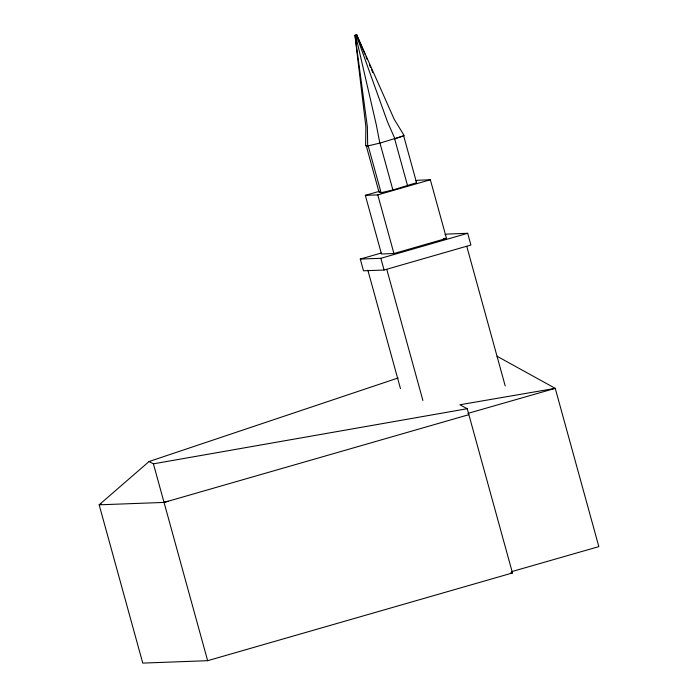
<?xml version="1.0" encoding="UTF-8"?>
<svg xmlns="http://www.w3.org/2000/svg" width="698" height="698" viewBox="0 0 698 698"><rect width="100%" height="100%" fill="white"/><g stroke="black" fill="none" stroke-linecap="round" stroke-linejoin="round"><path stroke-width="1.05" d="M398.113 377.967L149.075 461.518L99.16 504.82L142.758 663.1L207.638 660.692L512.472 572.953L467.224 408.714L459.895 404.761L555.242 388.35L598.84 546.63L511.486 571.679M101.166 504.008L99.16 504.82L164.039 502.42L468.873 414.673M407.588 185.825L394.675 138.928L403.653 135.805L416.566 182.702L392.895 189.978L379.982 143.081L367.671 145.969L365.612 145.681L365.883 126.766L354.942 35.389L356.093 35.031L356.765 34.917L394.265 119.393L404.221 135.656L379.825 143.151L376.335 124.907L355.614 35.266L356.765 34.917M164.039 502.42L168.218 501.19M415.825 180.826L417.884 180.232L430.343 179.77L446.493 238.384L393.934 253.522L381.483 253.985L365.333 195.361L379.756 191.208M365.333 195.361L377.784 194.899L430.343 179.77M445.019 234.668L447.113 234.066L467.686 233.298L470.914 245.024L384.083 270.03L363.51 270.798L360.281 259.071L381.204 253.042M360.281 259.071L380.855 258.304L467.686 233.298M467.887 413.399L555.242 388.35L497.011 356.224M354.942 35.389L355.614 35.266M381.099 192.709L368.178 145.812L366.188 145.533L379.101 192.43L381.099 192.709L392.895 189.978M149.075 461.518L153.412 463.838L467.224 408.714M443.378 238.507L446.493 238.384M510.404 573.023L512.472 572.953M394.963 138.876L387.46 121.766L356.329 35.066M356.661 34.9L365.159 54.732M366.005 56.713L367.279 59.688M369.399 64.644L370.673 67.619M371.528 69.608L372.802 72.583M466.796 246.473L505.195 385.881M377.784 194.899L393.934 253.522M386.814 269.498L422.909 400.53M380.855 258.304L384.083 270.03M367.863 270.205L400.486 388.646M153.412 463.838L207.638 660.692M355.046 35.397L367.392 126.984L367.671 145.969"/></g></svg>
